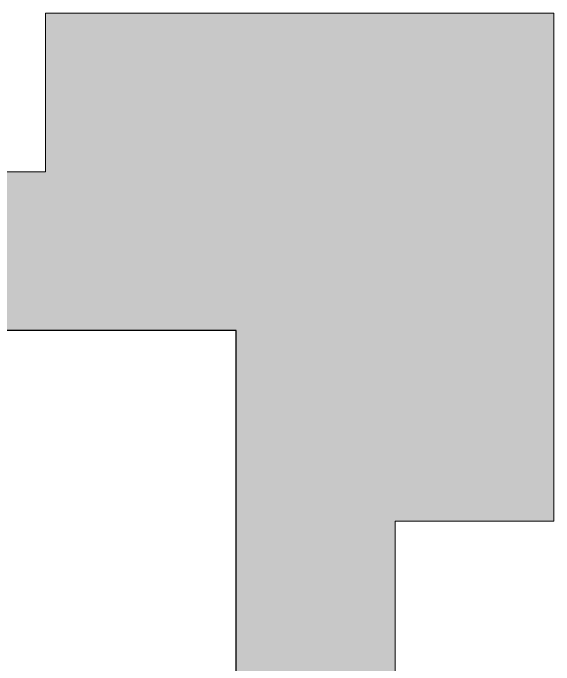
# Model space of a CAD drawing. Header units: millimetres. Extents: x 0 to 59350, y 0 to 29700.
# Drawn here: x 28594 to 28679.1, y 21443.6 to 21546.2 of the extents above; entities that cross this region are included whole.
import ezdxf

# ---------------------------------------------------------------- set-up
doc = ezdxf.new("R2010")
doc.units = ezdxf.units.MM
doc.linetypes.add('PUNKT2_S9', pattern=[1, 0, -1])
doc.layers.add('Standard', color=7, linetype='Continuous', lineweight=25)

msp = doc.modelspace()

# ---------------------------------------------------------------- hatches: boundary and pattern name
at = {"layer": 'Standard', "linetype": 'PUNKT2_S9', "lineweight": 18}
for points in [[(28599.1, 21521.22), (28679.1, 21521.22), (28679.1, 21546.22), (28599.1, 21546.22)], [(28679.1, 21466.22), (28679.1, 21521.22), (28654.1, 21521.22), (28654.1, 21466.22)]]:
    msp.add_hatch(color=59, dxfattribs=at).paths.add_polyline_path(points)
h = msp.add_hatch(color=59, dxfattribs=at)
h.paths.add_polyline_path([(28205.6, 21521.22), (27921.6, 21521.22), (27921.6, 21496.22), (28205.6, 21496.22)])
h.paths.add_polyline_path([(28654.1, 21521.22), (28464.1, 21521.22), (28464.1, 21496.22), (28629.1, 21496.22)])
h.paths.add_polyline_path([(27066.6, 21521.22), (26929.1, 21521.22), (26929.1, 21496.22), (27066.6, 21496.22)])
h = msp.add_hatch(color=59, dxfattribs=at)
h.paths.add_polyline_path([(28654.1, 19918.72), (28654.1, 21521.22), (28629.1, 21496.22), (28629.1, 19918.72)])
h.paths.add_polyline_path([(28654.1, 18021.22), (28654.1, 18348.72), (28629.1, 18348.72), (28629.1, 18046.22)])
h.paths.add_polyline_path([(28629.1, 19641.22), (28629.1, 18626.22), (28654.1, 18626.22), (28654.1, 19641.22)])

# ---------------------------------------------------------------- linework, layer by layer
at = {"layer": 'Standard', "color": 36, "linetype": 'Continuous', "lineweight": 18}
for p, q in [((28679.1, 21546.22), (28599.1, 21546.22)), ((28599.1, 21546.22), (28599.1, 21521.22)), ((28679.1, 21521.22), (28679.1, 21546.22)), ((28599.1, 21521.22), (28464.1, 21521.22)), ((28679.1, 21466.22), (28679.1, 21521.22)), ((28464.1, 21496.22), (28629.1, 21496.22)), ((28629.1, 21496.22), (28629.1, 19918.72)), ((28654.1, 21466.22), (28679.1, 21466.22)), ((28654.1, 19918.72), (28654.1, 21466.22))]:
    msp.add_line(p, q, dxfattribs=at)
at = {"layer": 'Standard', "color": 7, "linetype": 'Continuous', "lineweight": -3}
for p, q in [((28629.1, 21496.22), (28464.1, 21496.22)), ((28629.1, 19918.72), (28629.1, 21496.22))]:
    msp.add_line(p, q, dxfattribs=at)

doc.saveas('drawing.dxf')
